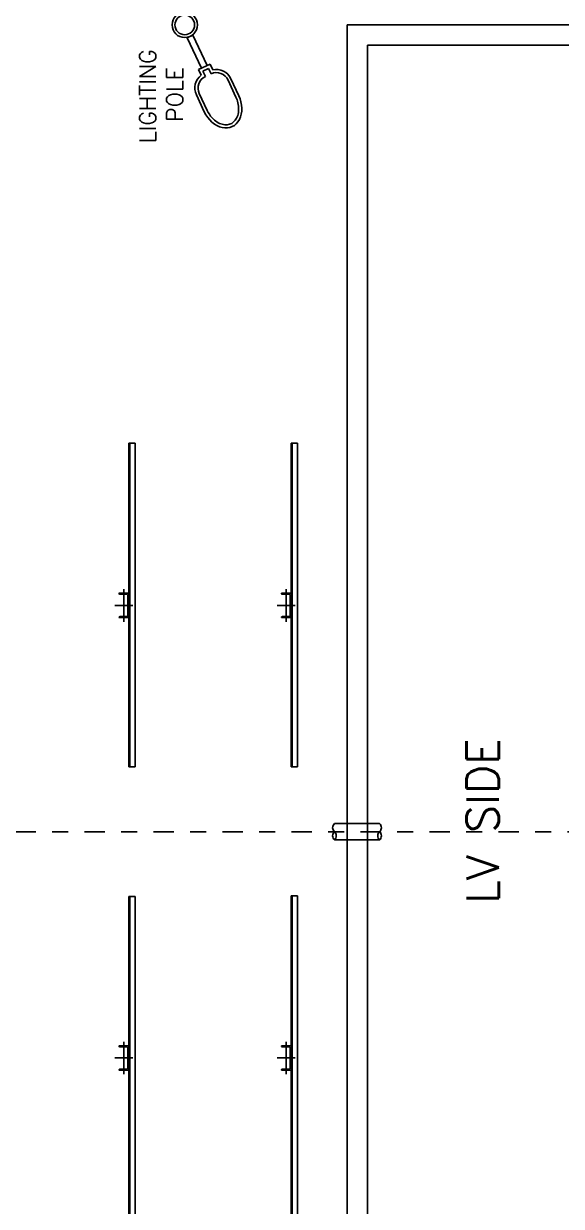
# Model space of a CAD drawing. Header units: metres. Extents: x 528964 to 529320, y 2673702 to 2674119.
# Drawn here: x 529126.7 to 529130.01, y 2673942.37 to 2673949.66 of the extents above; entities that cross this region are included whole.
import ezdxf

# ---------------------------------------------------------------- set-up
doc = ezdxf.new("R2010")
doc.units = ezdxf.units.M
doc.linetypes.add('CENTER', pattern=[2, 1.25, -0.25, 0.25, -0.25])
doc.layers.add('300mm Hume Pipe', color=74, linetype='Continuous')
doc.layers.add('IDT', color=7, linetype='Continuous')
doc.styles.add('RomanS', font='romans.shx')
pattern_1 = [(45, (-819.6, 300), (-0.224506403027, 0.224506403027), []), (135, (-819.6, 300), (-0.224506403027, -0.224506403027), [])]

# ---------------------------------------------------------------- blocks, each defined once
blk = doc.blocks.new('IDT')
at = {"layer": 'IDT', "color": 0}
for p, q in [((19.5525, 16.8104), (19.5525, 7.0104)), ((19.4275, 16.6854), (19.4275, 7.1354)), ((19.3525, 12.0354), (19.6304, 12.0354)), ((19.6304, 11.9354), (19.3525, 11.9354)), ((19.4275, 7.1354), (12.7275, 7.1354)), ((19.5525, 7.0104), (12.6025, 7.0104))]:
    blk.add_line(p, q, dxfattribs=at)
at = {"layer": 'IDT', "color": 253}
for p, q in [((19.8575, 12.3804), (19.8575, 14.3751)), ((19.8975, 12.3804), (19.8975, 14.3751)), ((20.8575, 12.3851), (20.8575, 14.3804)), ((20.8975, 12.3851), (20.8975, 14.3804)), ((19.8975, 13.3051), (19.8975, 13.4551)), ((19.8975, 13.4551), (19.9575, 13.4551)), ((19.9035, 13.4431), (19.9035, 13.3171)), ((20.8975, 13.3051), (20.8975, 13.4551)), ((20.8975, 13.4551), (20.9575, 13.4551)), ((20.9035, 13.4431), (20.9035, 13.3171)), ((19.9575, 13.3051), (19.8975, 13.3051)), ((19.9095, 13.3111), (19.9515, 13.3111)), ((19.9575, 13.3051), (19.9575, 13.3051)), ((20.9575, 13.3051), (20.8975, 13.3051)), ((20.9095, 13.3111), (20.9515, 13.3111)), ((20.9575, 13.3051), (20.9575, 13.3051)), ((19.8975, 12.3804), (19.8575, 12.3804)), ((20.8575, 12.3851), (20.8975, 12.3851)), ((19.8575, 9.5904), (19.8575, 11.5851)), ((19.8975, 11.5851), (19.8575, 11.5851)), ((19.8975, 9.5904), (19.8975, 11.5851)), ((20.8575, 9.5904), (20.8575, 11.5851)), ((20.8975, 11.5851), (20.8575, 11.5851)), ((20.8975, 9.5904), (20.8975, 11.5851)), ((19.8975, 10.5151), (19.8975, 10.6651)), ((19.8975, 10.6651), (19.9575, 10.6651)), ((19.9035, 10.6531), (19.9035, 10.5271)), ((20.8975, 10.5151), (20.8975, 10.6651)), ((20.8975, 10.6651), (20.9575, 10.6651)), ((20.9035, 10.6531), (20.9035, 10.5271)), ((19.9575, 10.5151), (19.8975, 10.5151)), ((19.9095, 10.5211), (19.9515, 10.5211)), ((19.9575, 10.5151), (19.9575, 10.5151)), ((20.9575, 10.5151), (20.8975, 10.5151)), ((20.9095, 10.5211), (20.9515, 10.5211)), ((20.9575, 10.5151), (20.9575, 10.5151)), ((19.8975, 9.5904), (19.8575, 9.5904)), ((20.8975, 9.5904), (20.8575, 9.5904))]:
    blk.add_line(p, q, dxfattribs=at)
at = {"layer": 'IDT', "color": 253, "linetype": 'Continuous', "ltscale": 0.3}
for p, q in [((19.8902, 12.3804), (19.8902, 14.3751)), ((20.8902, 12.3851), (20.8902, 14.3804)), ((19.8902, 9.5904), (19.8902, 11.5851)), ((20.8902, 9.5904), (20.8902, 11.5851))]:
    blk.add_line(p, q, dxfattribs=at)
at = {"layer": 'IDT', "color": 253, "linetype": 'ByBlock', "ltscale": 0.5}
for p, q in [((19.9515, 13.4491), (19.9095, 13.4491)), ((19.9575, 13.4551), (19.9575, 13.4551)), ((20.9515, 13.4491), (20.9095, 13.4491)), ((20.9575, 13.4551), (20.9575, 13.4551)), ((19.9515, 10.6591), (19.9095, 10.6591)), ((19.9575, 10.6651), (19.9575, 10.6651)), ((20.9515, 10.6591), (20.9095, 10.6591)), ((20.9575, 10.6651), (20.9575, 10.6651))]:
    blk.add_line(p, q, dxfattribs=at)
at = {"layer": 'IDT', "color": 253, "ltscale": 0.5}
for p, q in [((19.9275, 13.2801), (19.9275, 13.4801)), ((20.9275, 13.2801), (20.9275, 13.4801)), ((19.8725, 13.3801), (19.9825, 13.3801)), ((20.8725, 13.3801), (20.9825, 13.3801)), ((19.9275, 10.4901), (19.9275, 10.6901)), ((20.9275, 10.4901), (20.9275, 10.6901)), ((19.8725, 10.5901), (19.9825, 10.5901)), ((20.8725, 10.5901), (20.9825, 10.5901))]:
    blk.add_line(p, q, dxfattribs=at)
at = {"layer": 'IDT', "color": 8, "linetype": 'CENTER', "ltscale": 0.1}
blk.add_line((12.5447, 11.9854), (27.1642, 11.9854), dxfattribs=at)
at = {"layer": 'IDT', "color": 10}
for p, q in [((20.4143, 7.5376), (20.4627, 7.4338)), ((20.4319, 7.5458), (20.4802, 7.4423)), ((20.2681, 7.3434), (20.2199, 7.4469)), ((20.2859, 7.3514), (20.2375, 7.4552)), ((20.4059, 7.2786), (20.3902, 7.3123)), ((20.4413, 7.2951), (20.4059, 7.2786)), ((20.4256, 7.3288), (20.4413, 7.2951)), ((20.4507, 7.321), (20.4672, 7.2856)), ((20.3965, 7.2527), (20.38, 7.288)), ((20.4672, 7.2856), (20.3965, 7.2527)), ((20.4142, 7.2609), (20.5019, 7.0728)), ((20.5372, 7.0893), (20.4495, 7.2774)), ((20.5019, 7.0728), (20.5372, 7.0893))]:
    blk.add_line(p, q, dxfattribs=at)
for radius in [0.078, 0.0605]:
    blk.add_circle((20.5525, 7.0104), radius, dxfattribs=at)
at = {"layer": 'IDT', "color": 253}
for centre, start, end in [((19.9095, 13.4431), 90, 180), ((20.9095, 13.4431), 90, 180), ((19.9095, 13.3171), 180, 270), ((19.9515, 13.3051), 0, 90), ((20.9095, 13.3171), 180, 270), ((20.9515, 13.3051), 0, 90), ((19.9095, 10.6531), 90, 180), ((20.9095, 10.6531), 90, 180), ((19.9095, 10.5271), 180, 270), ((19.9515, 10.5151), 0, 90), ((20.9095, 10.5271), 180, 270), ((20.9515, 10.5151), 0, 90)]:
    blk.add_arc(centre, 0.006, start, end, dxfattribs=at)
at = {"layer": 'IDT', "color": 253, "linetype": 'ByBlock', "ltscale": 0.5}
for centre in [(19.9515, 13.4551), (20.9515, 13.4551), (19.9515, 10.6651), (20.9515, 10.6651)]:
    blk.add_arc(centre, 0.006, 270, 0, dxfattribs=at)
at = {"layer": 'IDT', "color": 0}
for centre, start, end in [((19.3746, 12.0104), 131.46281, 228.53719), ((19.3304, 12.0104), 311.46281, 48.53719), ((19.6525, 12.0104), 131.46281, 228.53719), ((19.6083, 12.0104), 311.46281, 48.53719), ((19.3746, 11.9604), 131.46281, 228.53719), ((19.6083, 11.9604), 311.46281, 48.53719)]:
    blk.add_arc(centre, 0.0334, start, end, dxfattribs=at)
at = {"layer": 'IDT', "color": 10}
for centre, radius, start, end in [((20.3937, 7.3991), 0.0967, 306.14122, 26.53917), ((20.3937, 7.3991), 0.0772, 294.39897, 26.72258), ((20.3569, 7.3819), 0.0967, 203.46083, 283.85878), ((20.3569, 7.3819), 0.0772, 203.27742, 295.60103)]:
    blk.add_arc(centre, radius, start, end, dxfattribs=at)
blk.add_ellipse((20.3259, 7.4964), major_axis=(-0.0659, 0.1414), ratio=0.75, start_param=4.712389, end_param=7.853982, dxfattribs=at)
blk.add_open_spline([(20.4143, 7.5376), (20.4065, 7.5543), (20.3962, 7.5698), (20.3656, 7.6036), (20.3429, 7.6179), (20.2998, 7.6293), (20.2797, 7.6269), (20.2469, 7.6082), (20.2337, 7.5916), (20.2193, 7.5467), (20.2185, 7.5187), (20.228, 7.4787), (20.2322, 7.4667), (20.2375, 7.4552)], degree=3, knots=[4.712389, 4.712389, 4.712389, 4.712389, 5.103187, 5.103187, 5.723551, 5.723551, 6.343915, 6.343915, 6.964278, 6.964278, 7.584642, 7.584642, 7.853982, 7.853982, 7.853982, 7.853982], dxfattribs=at)
at = {"layer": 'IDT', "color": 7, "ltscale": 0.1, "style": 'RomanS'}
blk.add_text('LV SIDE', height=0.2, rotation=270, dxfattribs=at).set_placement((18.6178, 12.4296))
at = {"layer": 'IDT', "color": 7, "style": 'RomanS'}
for s, p in [('LIGHTING', (20.7307, 7.7394)), ('POLE', (20.564, 7.6085))]:
    blk.add_text(s, height=0.1, rotation=270, dxfattribs=at).set_placement(p)

msp = doc.modelspace()

# ---------------------------------------------------------------- hatches: boundary and pattern name
at = {"layer": '300mm Hume Pipe'}
h = msp.add_hatch(dxfattribs=at)
h.set_pattern_fill('ANSI37', color=74, scale=0.1)
h.set_pattern_definition(pattern_1)
edge = h.paths.add_edge_path()
edge.add_line((529126.5869, 2673970.0688), (529106.7018, 2673955.0009))
edge.add_arc((529107.236, 2673954.2766), 0.9, 126.4126, 180)
edge.add_line((529106.336, 2673954.2766), (529106.336, 2673947.8292))
edge.add_arc((529107.236, 2673947.8292), 0.9, 180, 270)
edge.add_line((529107.236, 2673946.9292), (529113.1889, 2673946.9292))
edge.add_line((529113.1889, 2673946.9292), (529113.1889, 2673946.6292))
edge.add_line((529113.1889, 2673946.6292), (529106.936, 2673946.6292))
edge.add_arc((529106.936, 2673947.5292), 0.9, 180, 270, ccw=False)
edge.add_line((529106.036, 2673947.5292), (529106.036, 2673954.4281))
edge.add_arc((529106.936, 2673954.4281), 0.9, 126.4126, 180, ccw=False)
edge.add_line((529106.4018, 2673955.1524), (529126.4089, 2673970.3102))
edge.add_line((529126.4089, 2673970.3102), (529126.5869, 2673970.0688))
edge = h.paths.add_edge_path()
edge.add_line((529126.8244, 2673969.7469), (529107.1301, 2673954.8198))
edge.add_arc((529107.6644, 2673954.0955), 0.9, 126.4126, 180)
edge.add_line((529106.7644, 2673954.0955), (529106.7644, 2673948.1793))
edge.add_arc((529107.6644, 2673948.1793), 0.9, 180, 270)
edge.add_line((529107.6644, 2673947.2793), (529113.1889, 2673947.2793))
edge.add_line((529113.1889, 2673947.2793), (529113.1889, 2673946.9793))
edge.add_line((529113.1889, 2673946.9793), (529107.3644, 2673946.9793))
edge.add_arc((529107.3644, 2673947.8793), 0.9, 180, 270, ccw=False)
edge.add_line((529106.4644, 2673947.8793), (529106.4644, 2673954.247))
edge.add_arc((529107.3644, 2673954.247), 0.9, 126.4126, 180, ccw=False)
edge.add_line((529106.8301, 2673954.9713), (529126.6463, 2673969.9883))
edge.add_line((529126.6463, 2673969.9883), (529126.8244, 2673969.7469))
h = msp.add_hatch(dxfattribs=at)
h.set_pattern_fill('ANSI37', color=74, scale=0.1)
h.set_pattern_definition(pattern_1)
edge = h.paths.add_edge_path(flags=17)
edge.add_line((529158.6221, 2673955.0829), (529117.9503, 2673955.0829))
edge.add_arc((529117.9503, 2673954.1829), 0.9, 90, 180)
edge.add_line((529117.0503, 2673954.1829), (529117.0503, 2673948.2028))
edge.add_line((529117.0503, 2673948.2028), (529116.7503, 2673948.2028))
edge.add_line((529116.7503, 2673948.2028), (529116.7503, 2673954.4829))
edge.add_arc((529117.6503, 2673954.4829), 0.9, 90, 180, ccw=False)
edge.add_line((529117.6503, 2673955.3829), (529158.6221, 2673955.3829))
edge.add_line((529158.6221, 2673955.3829), (529158.6221, 2673955.0829))
edge = h.paths.add_edge_path()
edge.add_line((529158.6221, 2673955.7829), (529158.6221, 2673955.4829))
edge.add_line((529158.6221, 2673955.4829), (529117.5662, 2673955.4829))
edge.add_arc((529117.5662, 2673954.5829), 0.9, 90, 180)
edge.add_line((529116.6662, 2673954.5829), (529116.6662, 2673948.2028))
edge.add_line((529116.6662, 2673948.2028), (529116.3662, 2673948.2028))
edge.add_line((529116.3662, 2673948.2028), (529116.3662, 2673954.8829))
edge.add_arc((529117.2662, 2673954.8829), 0.9, 90, 180, ccw=False)
edge.add_line((529117.2662, 2673955.7829), (529158.6221, 2673955.7829))

# ---------------------------------------------------------------- block references
at = {"layer": 'IDT', "color": 8, "rotation": 180}
msp.add_blockref('IDT', (529148.2433, 2673956.663), dxfattribs=at)

doc.saveas('drawing.dxf')
